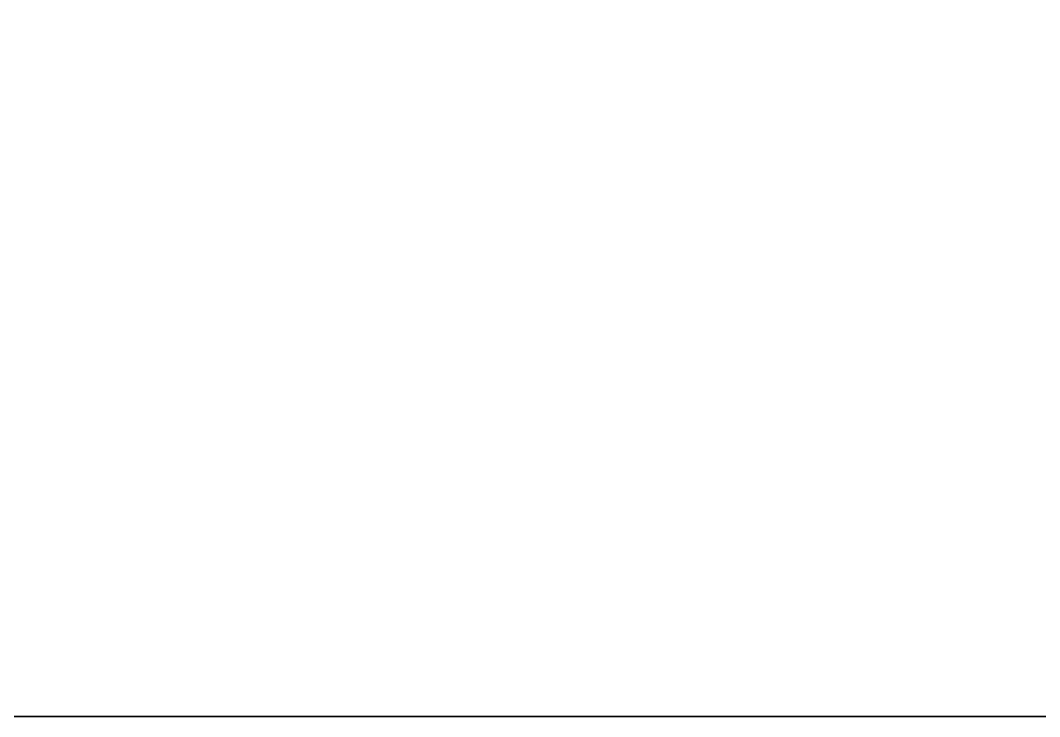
# Model space of a CAD drawing. Extents: x -1 to 1781, y -1098 to 1.
# Drawn here: x 90 to 241.7, y -645 to -541.4 of the extents above; entities that cross this region are included whole.
import ezdxf

# ---------------------------------------------------------------- set-up
doc = ezdxf.new("R2010")
doc.units = 0
doc.layers.add('IQ_200_3D', color=1, linetype='Continuous')
doc.layers.add('IQ_GRAY_3D', color=254, linetype='Continuous')

msp = doc.modelspace()

# ---------------------------------------------------------------- meshes
at = {"layer": 'IQ_200_3D'}
mesh = msp.add_polyface(dxfattribs=at)
corners = [(23, 0, 800), (23, -645, 800), (1757, -645, 800), (1757, 0, 800)]
mesh.append_faces([[corners[k] for k in face] for face in [(0, 1, 2, 3)]])
mesh = msp.add_polyface(dxfattribs=at)
corners = [(1757, -645, 150), (23, -645, 150), (23, 0, 150), (1757, 0, 150)]
mesh.append_faces([[corners[k] for k in face] for face in [(0, 1, 2, 3)]])
mesh = msp.add_polyface(dxfattribs=at)
corners = [(23, -645, 800), (23, -645, 150), (1757, -645, 150), (1757, -645, 800)]
mesh.append_faces([[corners[k] for k in face] for face in [(0, 1, 2, 3)]])
at = {"layer": 'IQ_GRAY_3D'}
mesh = msp.add_polyface(dxfattribs=at)
corners = [(0, 0, 840), (0, -700, 840), (1780, -700, 840), (1780, 0, 840)]
mesh.append_faces([[corners[k] for k in face] for face in [(0, 1, 2, 3)]])
mesh = msp.add_polyface(dxfattribs=at)
corners = [(1780, -700, 800), (0, -700, 800), (0, 0, 800), (1780, 0, 800)]
mesh.append_faces([[corners[k] for k in face] for face in [(0, 1, 2, 3)]])

doc.saveas('drawing.dxf')
